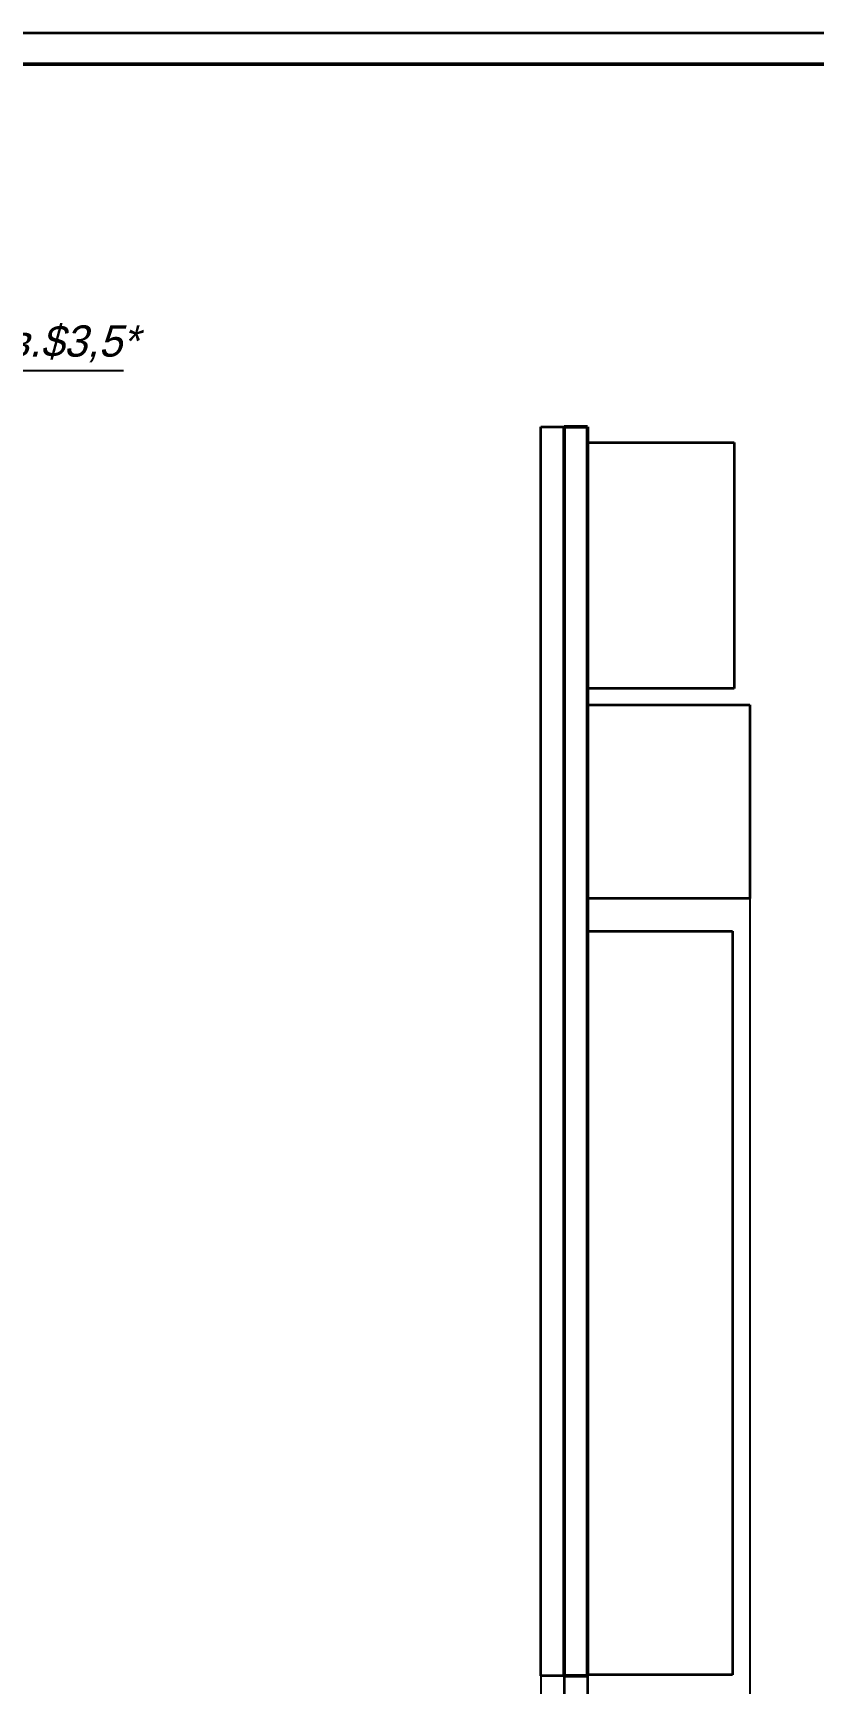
# Model space of a CAD drawing. Extents: x 23088 to 26685, y -1277 to -208.
# Drawn here: x 26116.9 to 26242, y -787.9 to -523.5 of the extents above; entities that cross this region are included whole.
import ezdxf

# ---------------------------------------------------------------- set-up
doc = ezdxf.new("R2010")
doc.units = 0
doc.header["$MEASUREMENT"] = 0
doc.layers.get('0').update_dxf_attribs({"linetype": 'CONTINUOUS', "lineweight": 50})
doc.layers.get('Defpoints').update_dxf_attribs({"color": 8, "linetype": 'CONTINUOUS'})
doc.layers.add('CONTUR', color=7, linetype='CONTINUOUS', lineweight=50)
doc.layers.add('DIM', color=1, linetype='CONTINUOUS', lineweight=35)
doc.styles.add('ECKD', font='ec5cdwin.shx', dxfattribs={"oblique": 15})
doc.dimstyles.new('05', dxfattribs={"dimtxt": 5, "dimasz": 5, "dimexe": 2.5, "dimexo": 0, "dimgap": 1.5, "dimtad": 1, "dimtoh": 1, "dimlfac": 0.5, "dimtxsty": 'ECKD', "dimcen": -3, "dimdle": 1.25, "dimclrd": 256, "dimclre": 256, "dimclrt": 256, "dimaunit": 1, "dimadec": 0, "dimazin": 0, "dimtfac": 0.45, "dimtmove": 0, "dimatfit": 2, "dimfxl": 1, "dimtvp": 0.9, "dimtolj": 1, "dimtzin": 12, "dimarcsym": 1})

# ---------------------------------------------------------------- blocks, each defined once
blk = doc.blocks.new('*D685')
at = {"layer": 'Defpoints', "color": 0, "transparency": 16777216}
for p in [(26100.16, -594.78), (26098.72, -603.42)]:
    blk.add_point(p, dxfattribs=at)
at = {"layer": 'DIM', "lineweight": -2, "transparency": 16777216}
for p, q in [((26100.98, -589.85), (26103.01, -577.59)), ((26103.01, -577.59), (26131.35, -577.59)), ((26098.72, -603.42), (26100.16, -594.78)), ((26097.9, -608.35), (26097.08, -613.28))]:
    blk.add_line(p, q, dxfattribs=at)
at = {"layer": 'DIM', "transparency": 16777216}
for points in [[(26100.15, -589.71), (26101.8, -589.99), (26100.16, -594.78)], [(26097.08, -608.21), (26098.73, -608.48), (26098.72, -603.42)]]:
    blk.add_solid(points, dxfattribs=at)
at = {"layer": 'DIM', "transparency": 16777216, "insert": (26117.93, -573.33), "char_height": 5, "attachment_point": 5, "style": 'ECKD'}
blk.add_mtext('\\A1;4отв.$3,5*', dxfattribs=at)
blk = doc.blocks.new('*D688')
at = {"layer": 'Defpoints', "color": 0, "transparency": 16777216}
for p in [(26231.7, -662.11), (26198.2, -786.6), (26231.7, -832.93)]:
    blk.add_point(p, dxfattribs=at)
at = {"layer": 'DIM', "lineweight": -2, "transparency": 16777216}
for p, q in [((26231.7, -662.11), (26231.7, -835.43)), ((26198.2, -786.6), (26198.2, -835.43)), ((26203.2, -832.93), (26226.7, -832.93))]:
    blk.add_line(p, q, dxfattribs=at)
at = {"layer": 'DIM', "transparency": 16777216}
for points in [[(26203.2, -832.1), (26203.2, -833.76), (26198.2, -832.93)], [(26226.7, -832.1), (26226.7, -833.76), (26231.7, -832.93)]]:
    blk.add_solid(points, dxfattribs=at)
at = {"layer": 'DIM', "transparency": 16777216, "insert": (26214.95, -828.93), "char_height": 5, "attachment_point": 5, "style": 'ECKD'}
blk.add_mtext('\\A1;14max', dxfattribs=at)

msp = doc.modelspace()

# ---------------------------------------------------------------- linework, layer by layer
for p, q in [((26201.948, -586.599), (26205.698, -586.599)), ((26201.948, -786.599), (26201.948, -586.599)), ((26205.698, -586.599), (26205.698, -786.599)), ((26205.698, -786.599), (26201.948, -786.599))]:
    msp.add_line(p, q)
at = {"layer": 'CONTUR'}
msp.add_line((26460.617, -528.547), (25891.617, -528.547), dxfattribs=at)
at = {"layer": 'DIM'}
for p, q in [((26465.617, -523.547), (25871.617, -523.547)), ((26198.198, -786.599), (26198.198, -586.599)), ((26198.198, -586.599), (26201.948, -586.599)), ((26205.698, -589.099), (26229.198, -589.099)), ((26229.198, -589.099), (26229.198, -628.474)), ((26229.198, -628.474), (26205.698, -628.474)), ((26205.698, -631.122), (26231.698, -631.122)), ((26231.698, -631.122), (26231.698, -662.105)), ((26231.698, -662.105), (26205.698, -662.105)), ((26205.698, -667.349), (26228.948, -667.349)), ((26228.948, -667.349), (26228.948, -786.412)), ((26201.948, -786.599), (26198.198, -786.599)), ((26201.948, -786.599), (26201.948, -808.378)), ((26228.948, -786.412), (26205.698, -786.412)), ((26205.698, -786.599), (26205.698, -808.378))]:
    msp.add_line(p, q, dxfattribs=at)

# ---------------------------------------------------------------- dimensions: what is measured, and where the dimension line sits
dim = msp.add_diameter_dim_2p(p1=(26098.722, -603.415), p2=(26100.156, -594.783), text='4отв.$3,5*', dimstyle='05', dxfattribs=at)
dim.commit()
dim.dimension.update_dxf_attribs({"geometry": '*D685', "text_midpoint": (26117.929, -577.594), "dimtype": 163})
dim = msp.add_linear_dim(base=(26231.698, -832.929), p1=(26198.198, -786.599), p2=(26231.698, -662.105), text='14max', dimstyle='05', dxfattribs=at)
dim.commit()
dim.dimension.update_dxf_attribs({"geometry": '*D688', "text_midpoint": (26214.948, -832.929), "dimtype": 160})

doc.saveas('drawing.dxf')
